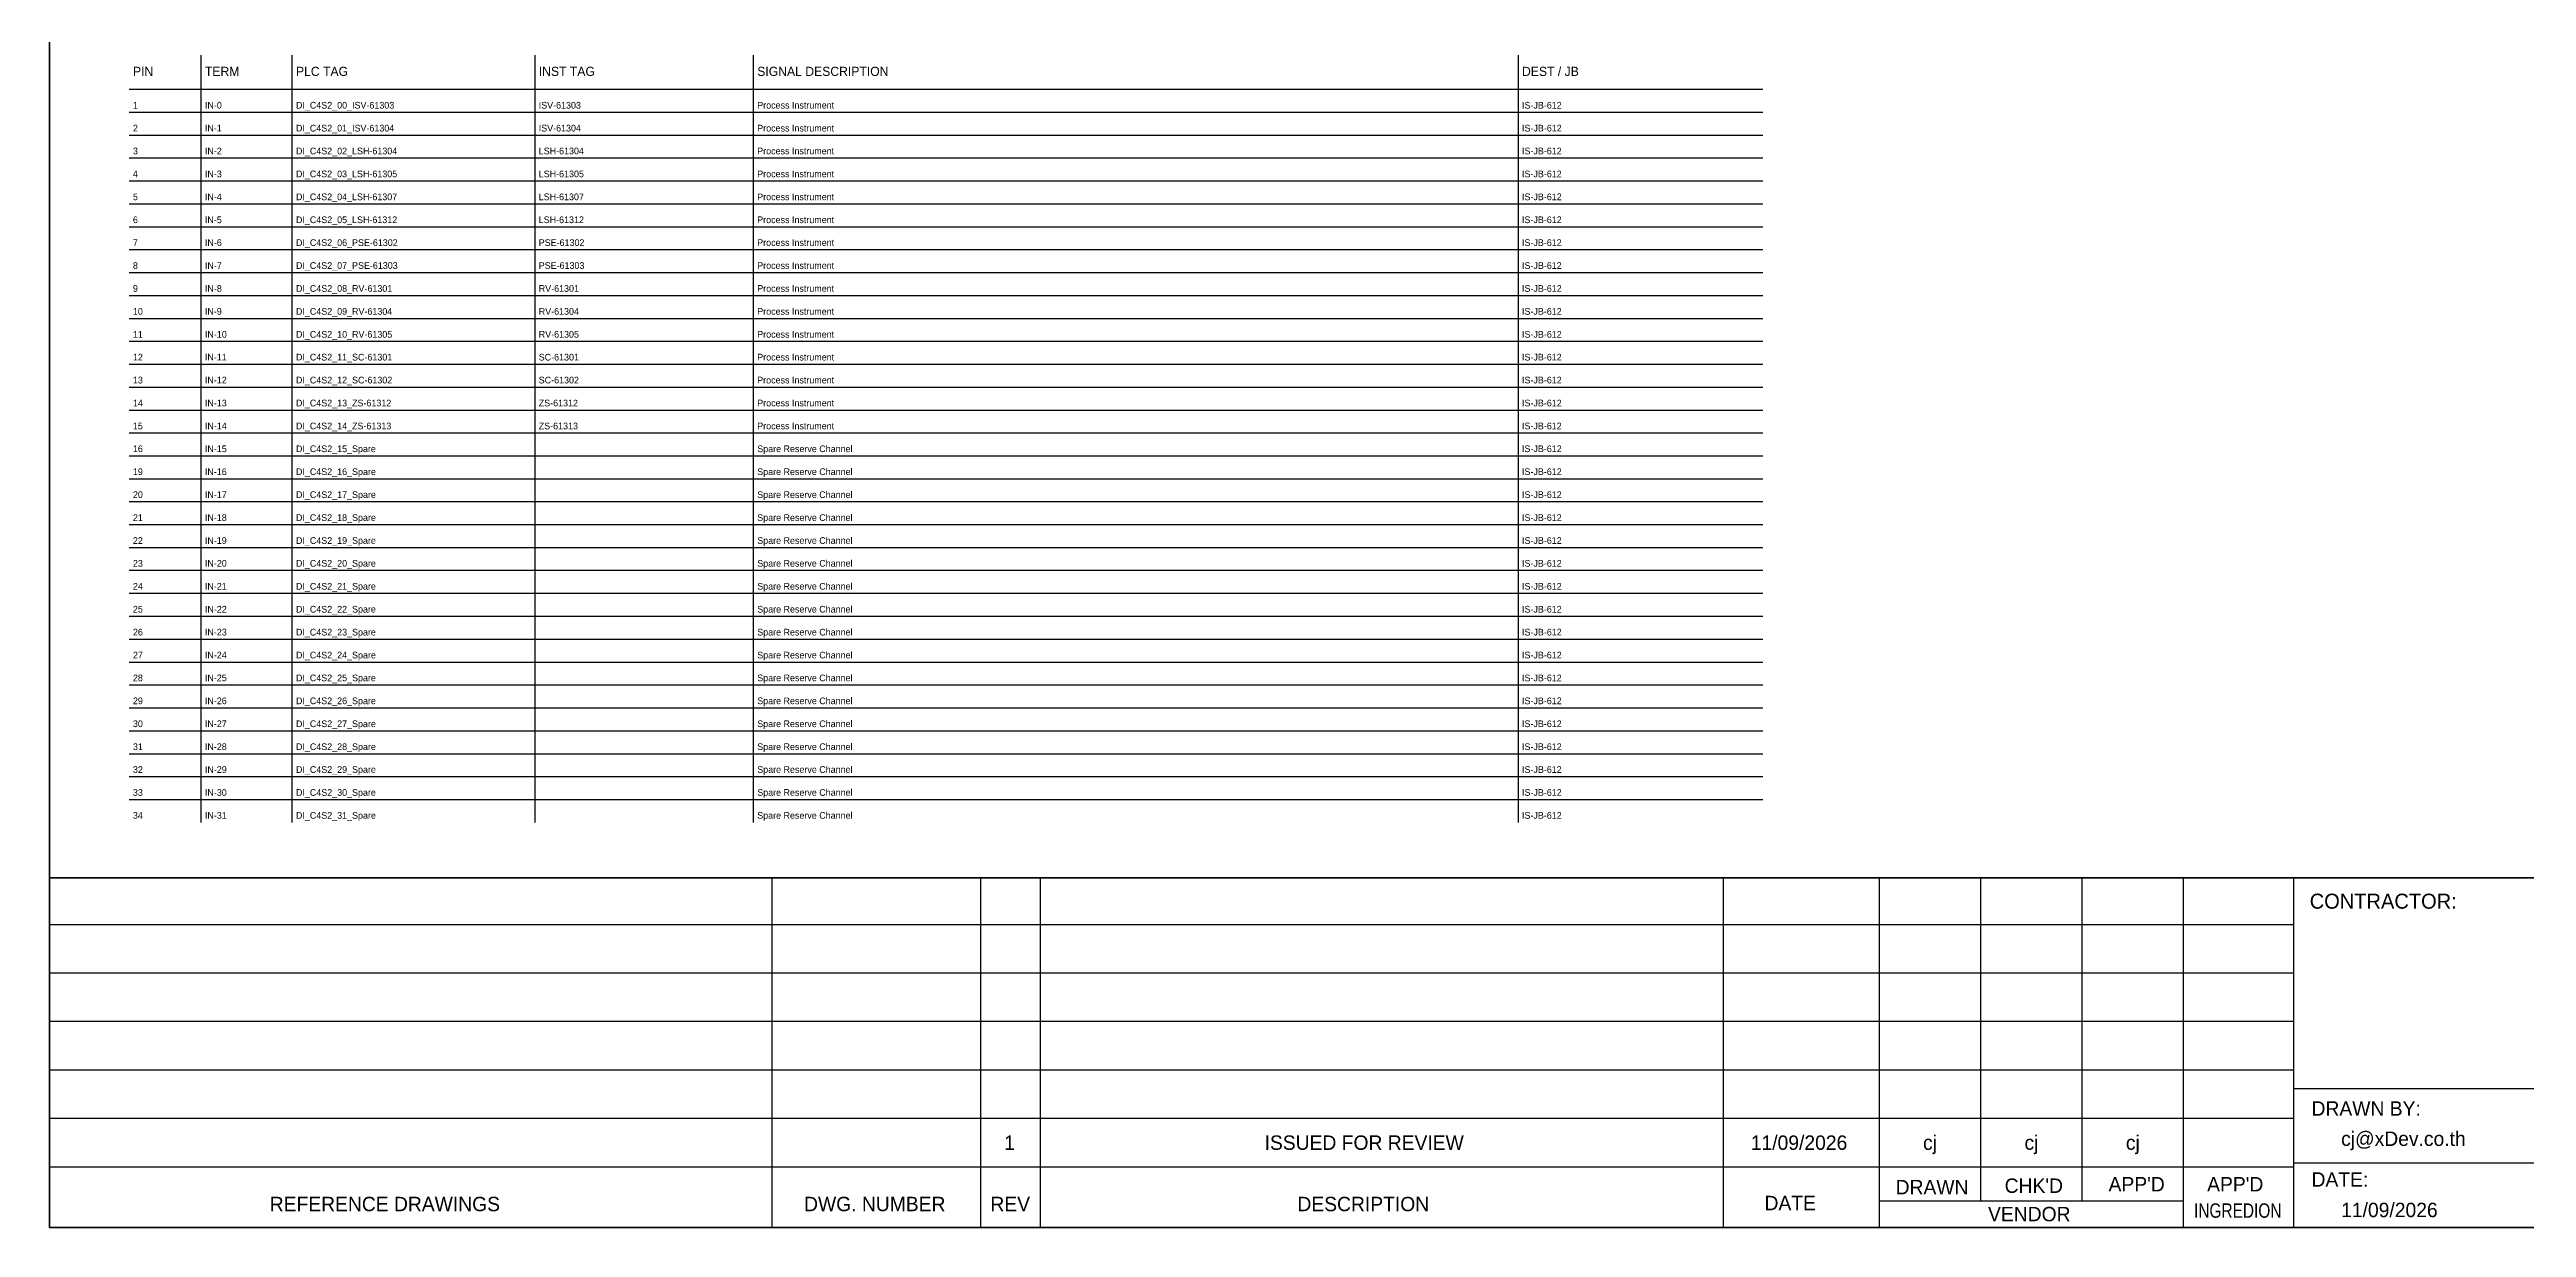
# Model space of a CAD drawing. Header units: metres. Extents: x 0 to 62600, y 0 to 2704.
# Drawn here: x 4193 to 6234, y 0 to 971 of the extents above; entities that cross this region are included whole.
import ezdxf
from ezdxf.enums import TextEntityAlignment as Align

# ---------------------------------------------------------------- set-up
doc = ezdxf.new("R2010")
doc.units = ezdxf.units.M

msp = doc.modelspace()

# ---------------------------------------------------------------- linework, layer by layer
at = {"color": 7}
for p, q in [((4318.3, 333.8), (4318.3, 965.9)), ((4393.3, 333.8), (4393.3, 965.9)), ((4593.3, 333.8), (4593.3, 965.9)), ((4773.3, 333.8), (4773.3, 965.9)), ((5403.3, 333.8), (5403.3, 965.9)), ((4259, 937.9), (5604.8, 937.9))]:
    msp.add_line(p, q, dxfattribs=at)
at = {"color": 8}
for p, q in [((4259, 919), (5604.8, 919)), ((4259, 900.1), (5604.8, 900.1)), ((4259, 881.3), (5604.8, 881.3)), ((4259, 862.4), (5604.8, 862.4)), ((4259, 843.5), (5604.8, 843.5)), ((4259, 824.6), (5604.8, 824.6)), ((4259, 805.8), (5604.8, 805.8)), ((4259, 786.9), (5604.8, 786.9)), ((4259, 768), (5604.8, 768)), ((4259, 749.1), (5604.8, 749.1)), ((4259, 730.2), (5604.8, 730.2)), ((4259, 711.4), (5604.8, 711.4)), ((4259, 692.5), (5604.8, 692.5)), ((4259, 673.6), (5604.8, 673.6)), ((4259, 654.7), (5604.8, 654.7)), ((4259, 635.9), (5604.8, 635.9)), ((4259, 617), (5604.8, 617)), ((4259, 598.1), (5604.8, 598.1)), ((4259, 579.2), (5604.8, 579.2)), ((4259, 560.3), (5604.8, 560.3)), ((4259, 541.5), (5604.8, 541.5)), ((4259, 522.6), (5604.8, 522.6)), ((4259, 503.7), (5604.8, 503.7)), ((4259, 484.8), (5604.8, 484.8)), ((4259, 465.9), (5604.8, 465.9)), ((4259, 447.1), (5604.8, 447.1)), ((4259, 428.2), (5604.8, 428.2)), ((4259, 409.3), (5604.8, 409.3)), ((4259, 390.4), (5604.8, 390.4)), ((4259, 371.6), (5604.8, 371.6)), ((4259, 352.7), (5604.8, 352.7))]:
    msp.add_line(p, q, dxfattribs=at)
at = {"layer": 'GT_1', "color": 4}
for p, q in [((4788.7, 0), (4788.7, 288.2)), ((4960.6, 0), (4960.6, 288.2)), ((5009.7, 0), (5009.7, 288.2)), ((5572.4, 0), (5572.4, 288.2)), ((5700.7, 0), (5700.7, 288.2)), ((5784.3, 21.8), (5784.3, 288.2)), ((5867.8, 21.8), (5867.8, 288.2)), ((5951.1, 0), (5951.1, 288.2)), ((6042.1, 0), (6042.1, 288.2)), ((6042.1, 249.3), (4193.3, 249.3)), ((6042.1, 209.5), (4193.3, 209.5)), ((6042.1, 169.6), (4193.3, 169.6)), ((6042.1, 129.7), (4193.3, 129.7)), ((6829.1, 114.3), (6042.1, 114.3)), ((6042.1, 89.7), (4193.3, 89.7)), ((6042, 49.8), (4193.3, 49.8)), ((6829.1, 52.9), (6042.1, 52.9)), ((5951.1, 21.8), (5700.7, 21.8))]:
    msp.add_line(p, q, dxfattribs=at)
at = {"layer": 'HELPPOINT', "color": 4, "lineweight": 35}
for p, q in [((4193.3, 0), (4193.3, 2704.2)), ((4193.3, 0), (4193.3, 2704.2)), ((8086.6, 0), (4193.3, 0)), ((8086.6, 0), (4193.3, 0))]:
    msp.add_line(p, q, dxfattribs=at)
at = {"layer": 'MEMBER', "color": 4, "lineweight": 35}
msp.add_line((4193.3, 288.2), (8086.6, 288.2), dxfattribs=at)
msp.add_line((4193.3, 288.2), (8086.6, 288.2), dxfattribs=at)

# ---------------------------------------------------------------- texts
at = {"color": 3}
for s, p in [('PIN', (4262, 948.9)), ('TERM', (4321.3, 948.9)), ('PLC TAG', (4396.3, 948.9)), ('INST TAG', (4596.3, 948.9)), ('SIGNAL DESCRIPTION', (4776.3, 948.9)), ('DEST / JB', (5406.3, 948.9))]:
    msp.add_text(s, height=7.5, dxfattribs=at).set_placement(p)
at = {"color": 7}
for s, p in [('1', (4262, 922)), ('IN-0', (4321.3, 922)), ('DI_C4S2_00_ISV-61303', (4396.3, 922)), ('ISV-61303', (4596.3, 922)), ('Process Instrument', (4776.3, 922)), ('IS-JB-612', (5406.3, 922)), ('2', (4262, 903.1)), ('IN-1', (4321.3, 903.1)), ('DI_C4S2_01_ISV-61304', (4396.3, 903.1)), ('ISV-61304', (4596.3, 903.1)), ('Process Instrument', (4776.3, 903.1)), ('IS-JB-612', (5406.3, 903.1)), ('3', (4262, 884.3)), ('IN-2', (4321.3, 884.3)), ('DI_C4S2_02_LSH-61304', (4396.3, 884.3)), ('LSH-61304', (4596.3, 884.3)), ('Process Instrument', (4776.3, 884.3)), ('IS-JB-612', (5406.3, 884.3)), ('4', (4262, 865.4)), ('IN-3', (4321.3, 865.4)), ('DI_C4S2_03_LSH-61305', (4396.3, 865.4)), ('LSH-61305', (4596.3, 865.4)), ('Process Instrument', (4776.3, 865.4)), ('IS-JB-612', (5406.3, 865.4)), ('5', (4262, 846.5)), ('IN-4', (4321.3, 846.5)), ('DI_C4S2_04_LSH-61307', (4396.3, 846.5)), ('LSH-61307', (4596.3, 846.5)), ('Process Instrument', (4776.3, 846.5)), ('IS-JB-612', (5406.3, 846.5)), ('6', (4262, 827.6)), ('IN-5', (4321.3, 827.6)), ('DI_C4S2_05_LSH-61312', (4396.3, 827.6)), ('LSH-61312', (4596.3, 827.6)), ('Process Instrument', (4776.3, 827.6)), ('IS-JB-612', (5406.3, 827.6)), ('7', (4262, 808.8)), ('IN-6', (4321.3, 808.8)), ('DI_C4S2_06_PSE-61302', (4396.3, 808.8)), ('PSE-61302', (4596.3, 808.8)), ('Process Instrument', (4776.3, 808.8)), ('IS-JB-612', (5406.3, 808.8)), ('8', (4262, 789.9)), ('9', (4262, 771)), ('IN-7', (4321.3, 789.9)), ('IN-8', (4321.3, 771)), ('DI_C4S2_07_PSE-61303', (4396.3, 789.9)), ('DI_C4S2_08_RV-61301', (4396.3, 771)), ('PSE-61303', (4596.3, 789.9)), ('RV-61301', (4596.3, 771)), ('Process Instrument', (4776.3, 789.9)), ('Process Instrument', (4776.3, 771)), ('IS-JB-612', (5406.3, 789.9)), ('IS-JB-612', (5406.3, 771)), ('10', (4262, 752.1)), ('IN-9', (4321.3, 752.1)), ('DI_C4S2_09_RV-61304', (4396.3, 752.1)), ('RV-61304', (4596.3, 752.1)), ('Process Instrument', (4776.3, 752.1)), ('IS-JB-612', (5406.3, 752.1)), ('11', (4262, 733.2)), ('IN-10', (4321.3, 733.2)), ('DI_C4S2_10_RV-61305', (4396.3, 733.2)), ('RV-61305', (4596.3, 733.2)), ('Process Instrument', (4776.3, 733.2)), ('IS-JB-612', (5406.3, 733.2)), ('12', (4262, 714.4)), ('IN-11', (4321.3, 714.4)), ('DI_C4S2_11_SC-61301', (4396.3, 714.4)), ('SC-61301', (4596.3, 714.4)), ('Process Instrument', (4776.3, 714.4)), ('IS-JB-612', (5406.3, 714.4)), ('13', (4262, 695.5)), ('IN-12', (4321.3, 695.5)), ('DI_C4S2_12_SC-61302', (4396.3, 695.5)), ('SC-61302', (4596.3, 695.5)), ('Process Instrument', (4776.3, 695.5)), ('IS-JB-612', (5406.3, 695.5)), ('14', (4262, 676.6)), ('IN-13', (4321.3, 676.6)), ('DI_C4S2_13_ZS-61312', (4396.3, 676.6)), ('ZS-61312', (4596.3, 676.6)), ('Process Instrument', (4776.3, 676.6)), ('IS-JB-612', (5406.3, 676.6)), ('15', (4262, 657.7)), ('IN-14', (4321.3, 657.7)), ('DI_C4S2_14_ZS-61313', (4396.3, 657.7)), ('ZS-61313', (4596.3, 657.7)), ('Process Instrument', (4776.3, 657.7)), ('IS-JB-612', (5406.3, 657.7)), ('16', (4262, 638.9)), ('IN-15', (4321.3, 638.9)), ('DI_C4S2_15_Spare', (4396.3, 638.9)), ('Spare Reserve Channel', (4776.3, 638.9)), ('IS-JB-612', (5406.3, 638.9)), ('19', (4262, 620)), ('IN-16', (4321.3, 620)), ('DI_C4S2_16_Spare', (4396.3, 620)), ('Spare Reserve Channel', (4776.3, 620)), ('IS-JB-612', (5406.3, 620)), ('20', (4262, 601.1)), ('IN-17', (4321.3, 601.1)), ('DI_C4S2_17_Spare', (4396.3, 601.1)), ('Spare Reserve Channel', (4776.3, 601.1)), ('IS-JB-612', (5406.3, 601.1)), ('21', (4262, 582.2)), ('IN-18', (4321.3, 582.2)), ('DI_C4S2_18_Spare', (4396.3, 582.2)), ('Spare Reserve Channel', (4776.3, 582.2)), ('IS-JB-612', (5406.3, 582.2)), ('22', (4262, 563.3)), ('IN-19', (4321.3, 563.3)), ('DI_C4S2_19_Spare', (4396.3, 563.3)), ('Spare Reserve Channel', (4776.3, 563.3)), ('IS-JB-612', (5406.3, 563.3)), ('23', (4262, 544.5)), ('24', (4262, 525.6)), ('IN-20', (4321.3, 544.5)), ('IN-21', (4321.3, 525.6)), ('DI_C4S2_20_Spare', (4396.3, 544.5)), ('DI_C4S2_21_Spare', (4396.3, 525.6)), ('Spare Reserve Channel', (4776.3, 544.5)), ('Spare Reserve Channel', (4776.3, 525.6)), ('IS-JB-612', (5406.3, 544.5)), ('IS-JB-612', (5406.3, 525.6)), ('25', (4262, 506.7)), ('IN-22', (4321.3, 506.7)), ('DI_C4S2_22_Spare', (4396.3, 506.7)), ('Spare Reserve Channel', (4776.3, 506.7)), ('IS-JB-612', (5406.3, 506.7)), ('26', (4262, 487.8)), ('IN-23', (4321.3, 487.8)), ('DI_C4S2_23_Spare', (4396.3, 487.8)), ('Spare Reserve Channel', (4776.3, 487.8)), ('IS-JB-612', (5406.3, 487.8)), ('27', (4262, 468.9)), ('IN-24', (4321.3, 468.9)), ('DI_C4S2_24_Spare', (4396.3, 468.9)), ('Spare Reserve Channel', (4776.3, 468.9)), ('IS-JB-612', (5406.3, 468.9)), ('28', (4262, 450.1)), ('IN-25', (4321.3, 450.1)), ('DI_C4S2_25_Spare', (4396.3, 450.1)), ('Spare Reserve Channel', (4776.3, 450.1)), ('IS-JB-612', (5406.3, 450.1)), ('29', (4262, 431.2)), ('IN-26', (4321.3, 431.2)), ('DI_C4S2_26_Spare', (4396.3, 431.2)), ('Spare Reserve Channel', (4776.3, 431.2)), ('IS-JB-612', (5406.3, 431.2)), ('30', (4262, 412.3)), ('IN-27', (4321.3, 412.3)), ('DI_C4S2_27_Spare', (4396.3, 412.3)), ('Spare Reserve Channel', (4776.3, 412.3)), ('IS-JB-612', (5406.3, 412.3)), ('31', (4262, 393.4)), ('IN-28', (4321.3, 393.4)), ('DI_C4S2_28_Spare', (4396.3, 393.4)), ('Spare Reserve Channel', (4776.3, 393.4)), ('IS-JB-612', (5406.3, 393.4)), ('32', (4262, 374.6)), ('IN-29', (4321.3, 374.6)), ('DI_C4S2_29_Spare', (4396.3, 374.6)), ('Spare Reserve Channel', (4776.3, 374.6)), ('IS-JB-612', (5406.3, 374.6)), ('33', (4262, 355.7)), ('IN-30', (4321.3, 355.7)), ('DI_C4S2_30_Spare', (4396.3, 355.7)), ('Spare Reserve Channel', (4776.3, 355.7)), ('IS-JB-612', (5406.3, 355.7)), ('34', (4262, 336.8)), ('IN-31', (4321.3, 336.8)), ('DI_C4S2_31_Spare', (4396.3, 336.8)), ('Spare Reserve Channel', (4776.3, 336.8)), ('IS-JB-612', (5406.3, 336.8))]:
    msp.add_text(s, height=5.5, dxfattribs=at).set_placement(p)
at = {"layer": 'MEMBER', "color": 4, "ltscale": 0.8}
for s, height, p in [('CONTRACTOR:', 12.35, (6055.2, 262.7)), ('DRAWN BY:', 11.88, (6056.7, 92.1)), ('cj@xDev.co.th', 11.875, (6081.1, 67.2)), ("APP'D", 11.88, (5889.5, 29.7)), ("APP'D", 11.88, (5970.7, 29.7)), ('DATE:', 11.88, (6056.7, 33.6)), ('REFERENCE DRAWINGS', 11.875, (4374.7, 13.4)), ('DWG. NUMBER', 11.875, (4814.9, 13.4)), ('REV', 11.88, (4968.4, 13.4)), ('DESCRIPTION', 11.875, (5221.3, 13.4)), ('DATE', 11.88, (5606.1, 14.2)), ('DRAWN', 11.88, (5714.1, 27.3)), ("CHK'D", 11.88, (5803.9, 28.5)), ('11/09/2026', 11.88, (6081.1, 8.5)), ('VENDOR', 11.88, (5790.2, 5.1))]:
    msp.add_text(s, height=height, dxfattribs=at).set_placement(p)
for s, height, p in [('1', 11.9, (4984.2, 69.9)), ('ISSUED FOR REVIEW', 11.875, (5276.3, 69.9)), ('11/09/2026', 11.88, (5634.5, 69.9)), ('cj', 11.88, (5742.4, 69.9)), ('cj', 11.88, (5826, 69.9)), ('cj', 11.88, (5909.5, 69.9))]:
    msp.add_text(s, height=height, dxfattribs=at).set_placement(p, align=Align.MIDDLE_CENTER)
at = {"layer": 'MEMBER', "color": 4, "ltscale": 0.8, "width": 0.8}
msp.add_text('INGREDION', height=11.88, dxfattribs=at).set_placement((5959.9, 8))

doc.saveas('drawing.dxf')
